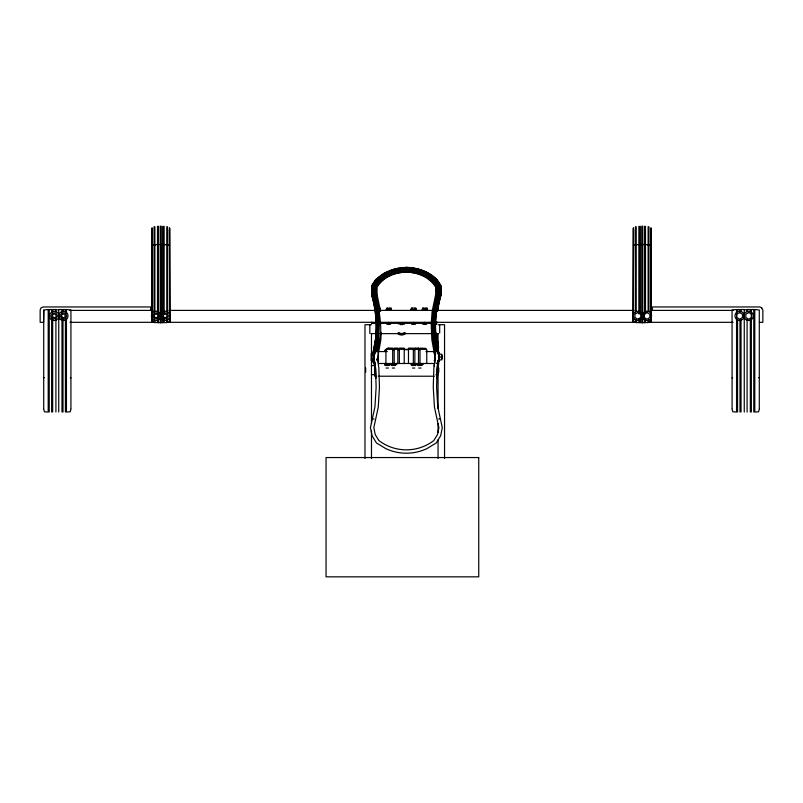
<?xml version="1.0" encoding="UTF-8"?>
<svg xmlns="http://www.w3.org/2000/svg" width="803" height="803" viewBox="0 0 803 803"><rect width="100%" height="100%" fill="white"/><g stroke="black" fill="none" stroke-linecap="round" stroke-linejoin="round"><path stroke-width="1.2" d="M385.018 272.829L375.764 279.454L371.889 285.738L371.779 294.942A114.397 114.397 0 0 1 375.623 339.298L373.204 352.658M375.955 339.338A114.658 114.658 0 0 0 372.12 294.912L372.19 289.241M372.14 294.902L372.261 285.858L376.035 279.735L385.189 273.171L396.15 268.834M436.792 351.624A115.943 115.943 0 0 1 435.065 311.945L438.639 294.811L438.528 286.149C425.429 263.364 386.263 263.364 373.174 286.149L373.064 294.811L376.637 311.945A115.943 115.943 0 0 1 374.359 354.023M435.607 354.193L432.988 339.679L432.325 323.87L433.259 311.664L436.812 294.611L436.712 286.731C424.024 265.723 387.668 265.723 374.991 286.731L374.891 294.611L378.434 311.664L379.377 323.87L378.715 339.679L376.537 351.774M434.694 355.508L431.863 339.81L431.191 323.85L432.144 311.484L435.688 294.49L435.587 287.093C423.151 267.178 388.552 267.178 376.105 287.093C376.466 304.688 383.121 321.923 379.839 339.81M438.568 359.473L437.193 368.115L436.581 387.076L437.765 406.73L442.292 427.658L440.636 435.798L436.25 442.975L426.835 448.666A48.551 48.551 0 0 1 385.882 448.666L376.477 442.975L372.08 435.798L370.434 427.658L374.951 406.73L376.135 387.076L375.533 368.115L374.148 359.473M381.164 332.442L380.853 339.81L378.675 351.885M435.929 323.92L436.109 321.551A114.729 114.729 0 0 0 436.019 323.92M372.843 353.862L375.473 339.278A114.287 114.287 0 0 0 371.628 294.962L371.749 285.687C385.4 261.397 427.316 261.387 440.967 285.687L441.088 294.962A114.287 114.287 0 0 0 437.655 311.012M373.576 352.698L375.985 339.338M373.515 353.932C378.173 334.51 377.631 314.124 372.301 294.892M374.931 354.073L377.551 339.528L378.203 323.89L377.28 311.845L373.716 294.741L373.827 286.36C386.765 264.207 424.928 264.207 437.876 286.36L437.986 294.741L434.423 311.845L433.49 323.89L434.152 339.528L436.33 351.654M377.661 351.885L379.729 339.679M435.557 312.026L439.141 294.862L439.02 285.988M439.402 294.892C434.062 314.124 433.53 334.51 438.187 353.932M436.34 310.721L436.852 308.272M437.364 305.823L438.378 300.924M436.832 310.801L440.154 294.862M440.425 294.892L437.103 310.841A114.729 114.729 0 0 1 440.506 294.882L440.305 285.908L436.631 279.785L426.684 272.829M434.222 360.818L434.694 358.981M437.344 362.565L437.876 360.497M437.334 363.679L438.137 360.547M437.484 363.719L438.297 360.577M439.07 359.593L437.976 363.859L437.083 363.608M374.148 354.796L375.242 350.71L378.454 351.563L387.207 351.563M365.676 368.005L365.676 372.281M438.769 368.005L438.769 372.281M150.693 310.4L150.693 306.957L43.141 306.957L41.023 307.83L40.15 309.948L40.15 322.324L43.593 322.324L43.834 310.4M374.128 282.776L375.382 280.739M388.15 348.121L386.815 348.552L385.922 349.937L385.922 363.488M761.645 308.161L762.85 309.948L762.85 322.324L759.407 322.324M158.783 226.165L158.783 322.696L162.868 322.696L162.868 318.43M640.132 318.43L640.132 322.696L644.217 322.696L644.217 226.165M154.869 320.457L154.869 322.555L155.501 322.435L151.817 322.123L152.269 321.802M636.217 319.403L636.217 322.555L636.849 322.435L633.165 322.123L633.617 229.618M376.145 279.846C389.856 267.188 411.016 264.709 427.497 273.241M381.857 279.785L379.046 281.793L376.005 286.731L375.904 294.611L379.458 311.664M166.783 319.403L166.783 322.555L166.151 322.435L169.834 322.123L169.834 228.373M648.131 320.457L648.131 322.555L647.499 322.435L651.183 322.123L651.183 228.373M386.815 349.325L425.881 349.325M43.713 377.922L44.295 377.641M732.065 377.922L732.647 377.641M385.972 272.689L396.12 268.694M395.317 269.647L385.38 273.572L376.336 280.046L372.672 285.988L372.562 294.862L376.135 312.026M438.528 286.149L439.291 285.908M435.718 339.338A114.668 114.668 0 0 1 439.552 294.902L439.803 285.738L439.924 294.942A114.397 114.397 0 0 0 436.079 339.298L438.488 352.658M439.542 286.149L440.305 285.908M440.596 294.912C444.842 276.322 420.752 267.851 405.846 267.329M374.74 363.859L375.302 363.699M438.649 419.096L439.964 418.805M154.869 322.555L158.783 322.535M636.217 322.555L640.132 322.535M152.118 244.985L155.501 244.825M395.126 268.834L406.87 267.479M395.217 269.216L405.846 267.871L417.5 269.216M397.656 269.356L405.846 268.322L414.037 269.356M633.467 244.985L636.849 244.825M166.151 244.825L169.533 244.985M647.499 244.825L650.882 244.985M154.869 244.684L157.518 244.574M636.217 244.684L638.867 244.574M162.868 322.535L166.783 322.555M644.217 322.535L648.131 322.555M158.783 244.524L160.68 244.524M160.981 244.524L162.868 244.524M640.132 244.524L642.019 244.524M642.32 244.524L644.217 244.524M158.281 244.714L158.783 244.714M162.868 244.714L163.37 244.714M639.63 244.714L640.132 244.714M644.217 244.714L644.719 244.714M378.604 308.181L379.909 308.181L379.909 309.707M374.881 309.707L375.423 309.707M378.343 309.707L380.261 309.707M386.092 309.707L391.473 309.707M410.905 309.707L416.285 309.707M422.117 309.707L427.497 309.707M48.21 309.757L49.224 309.757M51.653 309.757L52.667 309.757M55.909 309.757L58.739 309.757M61.982 309.757L62.995 309.757M65.424 309.757L66.438 309.757M736.562 309.757L737.576 309.757M740.005 309.757L741.018 309.757M744.261 309.757L747.091 309.757M750.333 309.757L751.347 309.757M753.776 309.757L754.79 309.757M374.881 310.229L375.423 310.229M378.343 310.229L380.261 310.229M386.092 310.229L391.473 310.229M410.905 310.229L416.285 310.229M422.117 310.229L427.497 310.229M69.921 310.4L152.761 310.4M169.052 310.4L375.864 310.4M378.374 310.4L432.265 310.4M436.029 310.4L634.069 310.4M650.36 310.4L733.089 310.4M70.032 322.324L154.005 322.324M167.797 322.324L376.577 322.304M379.628 322.324L431.251 322.304L431.251 323.348M436.029 322.324L635.324 322.324M649.105 322.324L733.089 322.324M376.778 323.348L371.608 323.348L371.608 322.304M380.311 323.348L431.452 323.348M386.785 324.302L390.629 324.302M411.598 324.302L415.442 324.302M422.81 324.302L426.654 324.302M371.478 324.703L364.984 324.703L364.984 458.543M438.057 324.703L444.551 324.703L444.551 458.543M371.086 333.636L376.075 333.636M379.819 333.636L432.215 333.636M435.949 333.636L438.448 333.636M388.13 348.121L392.707 348.121L392.677 363.488M414.85 348.121L418.524 348.121L418.524 349.656M413.625 349.345L415.542 349.345M417.901 349.345L419.828 349.345M392.677 349.656L394.223 349.656M397.846 349.656L399.392 349.656M404.22 349.656L408.496 349.656M413.334 349.656L414.88 349.656M418.493 349.656L420.039 349.656M384.687 350.871L386.604 350.871M384.687 351.393L386.604 351.393M425.981 351.563L434.734 351.563L434.734 363.488L378.454 363.488L378.454 351.563L377.48 359.031L378.845 367.904L379.458 387.176L378.253 407.191L373.827 427.678L375.222 434.564L378.886 440.546A45.209 45.209 0 0 0 433.831 440.546L437.494 434.564L438.89 427.678L434.463 407.191L433.259 387.176L433.871 367.904L435.236 359.031L434.262 351.563L437.474 350.71L438.568 354.796M373.656 353.721L371.106 353.721L371.106 360.376L373.656 360.376M439.161 354.163L441.74 354.163L441.74 359.925L439.161 359.925M372.1 355.378L373.656 355.378M439.482 357.044L441.74 357.044M372.1 358.71L373.656 358.71M389.455 365.475L385.018 365.475L385.018 363.468M391.222 365.475L395.658 365.475M415.844 365.475L411.407 365.475L411.407 363.468M417.61 365.475L422.047 365.475M371.367 365.596L375.091 365.596M386.052 368.045L388.431 368.045M392.255 368.045L394.634 368.045M412.441 368.045L414.81 368.045M418.634 368.045L421.013 368.045M371.367 374.69L375.091 374.69M435.878 374.69L438.368 374.69L438.368 365.596M378.293 376.226L434.212 376.226M645.482 244.574L648.131 244.684M164.133 244.574L166.783 244.684M405.846 267.479L416.566 268.834L427.547 273.15M372.763 418.805L374.068 419.096M436.812 363.237L439 363.859M372.411 285.908L373.174 286.149M375.051 286.751L376.105 287.093M416.606 268.694L426.744 272.689L436.691 279.735L440.486 285.848M416.486 269.216L427.337 273.572M416.446 269.376L426.443 273.321L435.617 279.785L439.371 285.878M416.386 269.647L426.323 273.572L435.356 280.046L438.418 284.995M424.596 276.373C409.159 268.332 386.624 271.815 377.129 287.093L377.039 294.49L380.572 311.484M761.977 307.83L759.859 306.957L652.307 306.957L652.307 310.4M758.705 377.641L759.287 377.922M70.353 377.641L70.935 377.922M425.67 348.372L420.009 348.121L420.009 363.488M426.513 273.171L436.38 280.046M427.778 278.28L432.857 281.913M169.834 322.123L169.383 229.618M425.881 348.552L426.794 349.937M436.039 279.344L439.954 285.687L440.064 294.962A114.287 114.287 0 0 0 436.22 339.278L439.07 355.077M435.939 279.454L440.044 285.988M435.688 279.715L439.462 285.848M378.022 358.981L378.494 360.818M377.008 358.981L377.48 360.818M376.898 359.142L377.39 361.049M374.579 361.43L375.101 363.468L373.726 363.859L372.903 360.657M373.827 360.497L374.62 363.608M373.556 360.547L374.359 363.679M373.385 360.577L374.218 363.719M373.044 360.637L373.857 363.819M438.338 345.35L437.244 339.278A114.287 114.287 0 0 1 436.752 333.386M438.629 347.799L437.103 339.298A114.397 114.397 0 0 1 436.611 333.396M436.732 339.338L438.267 347.84M436.17 333.426A114.729 114.729 0 0 0 436.671 339.348L438.548 350.289M435.648 339.348L438.147 352.698M436.33 333.416L436.581 339.358M440.827 285.738L440.947 294.942A114.397 114.397 0 0 0 437.515 310.992M759.287 408.687L759.287 309.988L754.79 309.536L754.79 412.029L758.544 411.788L759.287 409.159M753.776 412.029L753.776 309.536L751.347 309.536L751.347 312.748M751.347 313.632L751.347 412.029M750.333 311.745L750.333 309.536L747.091 309.536L747.091 311.745M750.333 319.443L750.333 412.029M747.091 319.253L747.091 412.029M744.261 412.029L744.261 309.536L741.018 309.536L741.018 311.745M741.018 319.443L741.018 412.029M740.005 311.745L740.005 309.536L737.576 309.536L737.576 311.745M740.005 319.443L740.005 412.029M737.576 319.443L737.576 412.029M732.085 408.687L732.065 309.988L736.562 309.536L736.562 412.029L732.818 411.788L732.065 409.159M650.882 227.681L650.882 322.304M648.944 226.868L648.944 311.554M648.944 319.383L648.944 322.515M648.131 226.707L648.131 311.534M645.482 226.316L645.482 313.923M645.482 318.41L645.482 322.655M644.719 226.777L644.719 312.758M644.719 319.393L644.719 322.535M642.32 226.165L642.32 322.696M642.019 226.165L642.019 322.696M640.132 226.165L640.132 313.913M639.63 226.777L639.63 311.544M639.63 320.437L639.63 322.535M638.867 226.316L638.867 313.923M638.867 318.41L638.867 322.655M636.217 226.707L636.217 311.534M635.404 226.868L635.404 312.769M635.404 319.383L635.404 322.515M633.467 227.681L633.467 322.304M633.165 228.373L633.165 322.123M442.242 355.267L442.242 358.821M439.693 325.155L439.693 333.034M439.482 354.163L439.482 359.925M439.361 352.397L439.361 361.691M439.04 352.397L439.04 355.839M439.04 358.248L439.04 361.691M438.89 352.397L438.89 361.691M438.568 352.397L438.568 361.691M438.057 333.466L438.057 349.717M438.057 363.478L438.057 408.506M438.057 423.522L438.057 432.275M438.057 439.783L438.057 458.543M434.212 364.522L434.212 366.228M427.146 309.707L427.146 308.181L422.508 308.181L422.508 309.707M426.945 308.181L426.945 309.707M426.764 349.937L426.764 363.488M425.841 308.181L425.841 309.707M424.727 322.304L424.727 324.302M423.623 308.181L423.623 309.707M423.121 363.468L423.121 364.522L411.186 364.522L411.186 363.468M422.709 308.181L422.709 309.707M418.493 348.121L418.493 363.488M415.934 309.707L415.934 308.181L411.297 308.181L411.297 309.707M415.733 308.181L415.733 309.707M414.88 348.121L414.85 363.488M414.629 308.181L414.629 309.707M413.515 322.304L413.515 324.302M413.334 363.488L413.354 348.121L408.476 348.121L408.476 363.488M412.411 308.181L412.411 309.707M411.497 308.181L411.497 309.707M404.22 363.488L404.22 348.121L399.362 348.121L399.362 363.488M397.846 363.488L397.866 348.121L394.203 348.121L394.203 363.488M396.732 363.468L396.732 364.522L384.808 364.522L384.808 363.468M391.121 309.707L391.121 308.181L386.484 308.181L386.484 309.707M390.931 308.181L390.931 309.707M389.816 308.181L389.816 309.707M388.712 322.304L388.712 324.302M387.598 308.181L387.598 309.707M385.32 349.345L385.32 350.871M379.709 308.181L379.709 309.707M374.569 364.522L374.569 376.226M374.128 352.397L374.128 361.691M373.676 353.019L373.676 352.397L373.656 361.691L373.676 361.069M373.365 352.397L373.365 353.019M373.365 361.069L373.365 361.691M373.154 352.397L373.154 353.762M373.154 360.336L373.154 361.691M372.682 352.397L372.682 353.762M372.682 360.336L372.682 361.691M372.1 353.721L372.1 360.376M371.809 322.304L371.809 323.348M371.478 333.466L371.478 353.471M371.478 359.724L371.478 423.522M371.478 431.02L371.478 458.543M369.842 324.553L369.842 333.486M169.533 227.681L169.533 322.304M167.596 226.868L167.596 312.769M167.596 319.383L167.596 322.515M166.783 226.707L166.783 311.534M164.133 226.316L164.133 313.923M164.133 318.41L164.133 322.655M163.37 226.777L163.37 311.544M163.37 320.437L163.37 322.535M162.868 226.165L162.868 313.913M160.981 226.165L160.981 322.696M160.831 244.684L160.831 318.359M160.68 226.165L160.68 322.696M158.281 226.777L158.281 312.758M158.281 319.393L158.281 322.535M157.518 226.316L157.518 313.923M157.518 318.41L157.518 322.655M154.869 226.707L154.869 311.534M154.056 226.868L154.056 311.554M154.056 319.383L154.056 322.515M152.118 227.681L152.118 322.304M151.817 228.373L151.817 322.123M70.915 408.687L70.935 309.988L66.438 309.536L66.438 313.632M70.935 409.159L70.182 411.788L66.438 412.029L66.438 318.299M65.424 311.745L65.424 309.536L62.995 309.536L62.995 311.745M65.424 319.443L65.424 412.029M62.995 319.443L62.995 412.029M61.982 311.745L61.982 309.536L58.739 309.536L58.739 313.742M61.982 319.443L61.982 412.029M58.739 318.189L58.739 412.029M55.909 311.745L55.909 309.536L52.667 309.536L52.667 311.745M55.909 319.253L55.909 412.029M52.667 319.443L52.667 412.029M51.653 312.748L51.653 309.536L49.224 309.536L49.224 412.029M51.653 318.299L51.653 412.029M43.713 408.687L43.713 309.988L48.21 309.536L48.21 412.029L44.456 411.788L43.713 409.159M436.712 378.103A302.58 302.58 0 0 1 437.545 363.257M375.182 363.257A302.58 302.58 0 0 1 376.005 378.103M376.266 340.613A115.542 115.542 0 0 1 374.138 352.778M376.547 315.579A115.542 115.542 0 0 1 377.049 323.91M377.079 325.105A115.542 115.542 0 0 1 376.527 338.204M437.565 352.778A115.542 115.542 0 0 1 434.624 328.678M434.734 321.531A115.542 115.542 0 0 1 435.276 314.395M437.314 349.205A115.943 115.943 0 0 1 436.862 346.776M435.818 339.448A115.943 115.943 0 0 1 435.397 334.68M436.451 323.93A114.397 114.397 0 0 1 436.541 321.571M436.601 323.93A114.287 114.287 0 0 1 436.681 321.571M437.575 347.94A115.542 115.542 0 0 1 436.461 340.613M435.979 335.835A115.542 115.542 0 0 1 435.818 333.456M435.668 323.91A115.542 115.542 0 0 1 435.748 321.531M405.003 332.583A4.768 4.768 0 0 1 398.258 332.583M400.396 324.593A4.768 4.768 0 0 1 402.865 324.593M405.766 333.345A5.852 5.852 0 0 1 397.495 333.345M398.7 324.131A5.852 5.852 0 0 1 404.561 324.131M403.899 332.914A4.547 4.547 0 0 1 399.362 332.914M400.456 324.583A4.547 4.547 0 0 1 402.805 324.583M52.627 312.999L50.96 315.88L52.627 318.761L55.959 318.761L57.625 315.88L55.959 312.999L52.627 312.999M61.731 312.999L60.064 315.88L61.731 318.761L65.063 318.761L66.729 315.88L65.063 312.999L61.731 312.999M154.377 312.999L152.711 315.88L154.377 318.761L157.699 318.761L159.365 315.88L157.699 312.999L154.377 312.999M163.481 312.999L161.815 315.88L163.481 318.761L166.803 318.761L168.469 315.88L166.803 312.999L163.481 312.999M637.863 312.548L634.972 314.214L634.972 317.546L637.863 319.203L640.744 317.546L640.744 314.214L637.863 312.548M646.967 312.548L644.076 314.214L644.076 317.546L646.967 319.203L649.848 317.546L649.848 314.214L646.967 312.548M739.603 312.548L736.722 314.214L736.722 317.546L739.603 319.203L742.484 317.546L742.484 314.214L739.603 312.548M748.707 312.548L745.826 314.214L745.826 317.546L748.707 319.203L751.588 317.546L751.588 314.214L748.707 312.548M478.739 457.549L326.058 457.549L326.058 576.835L478.739 576.835L478.739 457.549M644.638 319.905A4.647 4.647 0 0 0 651.614 315.88A4.647 4.647 0 0 0 644.638 311.855A4.647 4.647 0 0 0 644.638 319.905M635.534 319.905A4.647 4.647 0 0 0 642.51 315.88A4.647 4.647 0 0 0 635.534 311.855A4.647 4.647 0 0 0 635.534 319.905M746.378 319.905A4.647 4.647 0 0 0 753.355 315.88A4.647 4.647 0 0 0 746.378 311.855A4.647 4.647 0 0 0 746.378 319.905M737.274 319.905A4.647 4.647 0 0 0 744.251 315.88A4.647 4.647 0 0 0 737.274 311.855A4.647 4.647 0 0 0 737.274 319.905M154.909 317.265A1.787 1.787 0 0 0 157.8 316.171A1.787 1.787 0 0 0 155.401 314.204A1.787 1.787 0 0 0 154.909 317.265M152.751 319.162A4.647 4.647 0 0 0 160.53 317.085A4.647 4.647 0 0 0 154.838 311.383A4.647 4.647 0 0 0 152.751 319.162M164.013 317.265A1.787 1.787 0 0 0 166.904 316.171A1.787 1.787 0 0 0 164.505 314.204A1.787 1.787 0 0 0 164.013 317.265M161.855 319.162A4.647 4.647 0 0 0 169.634 317.085A4.647 4.647 0 0 0 163.942 311.383A4.647 4.647 0 0 0 161.855 319.162M51.001 319.162A4.647 4.647 0 0 0 58.78 317.085A4.647 4.647 0 0 0 53.088 311.383A4.647 4.647 0 0 0 51.001 319.162M53.159 317.265A1.787 1.787 0 0 0 56.059 316.171A1.787 1.787 0 0 0 53.66 314.204A1.787 1.787 0 0 0 53.159 317.265M62.263 317.265A1.787 1.787 0 0 0 65.163 316.171A1.787 1.787 0 0 0 62.764 314.204A1.787 1.787 0 0 0 62.263 317.265M60.105 319.162A4.647 4.647 0 0 0 67.884 317.085A4.647 4.647 0 0 0 62.192 311.383A4.647 4.647 0 0 0 60.105 319.162"/></g></svg>
